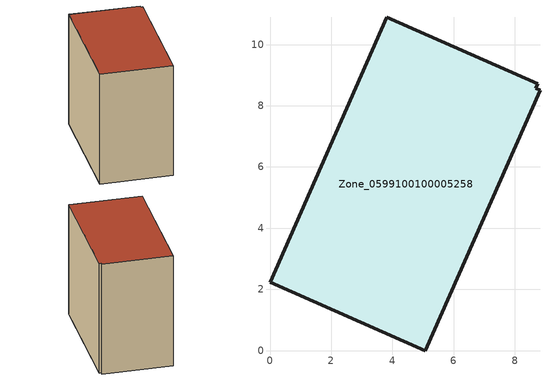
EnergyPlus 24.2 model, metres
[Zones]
Zone_0599100100005258
 floor ground (C_G): 0,2.23 3.81,10.89 8.75,8.71 8.68,8.56 8.82,8.5 5.07,0 z0
 wall outside (C_F): 0,2.23 5.07,0 8.82,8.5 8.68,8.56 8.75,8.71 3.81,10.89 0,2.23 z0:9.16
 roof outside (C_R): 3.81,10.89 0,2.23 5.07,0 8.82,8.5 8.68,8.56 8.75,8.71 z9.16
[BUILDING]
Pand.0599100100005258: North Axis=0; Terrain=City; Loads Convergence Tolerance Value=0.04; Temperature Convergence Tolerance Value=0.4; Solar Distribution=FullExterior; Maximum Number of Warmup Days=25; Minimum Number of Warmup Days=1
[Site:Location]
Rotterdam.The.Hague.AP_ZH_NLD Design_Conditions: Latitude=51.96; Longitude=4.45; Time Zone=1; Elevation=-4.5
[SITE:GROUNDTEMPERATURE:BUILDINGSURFACE]
18, 18, 18, 18, 18, 18, 18, 18, 18, 18, 18, 18
[MATERIAL] Thermal Absorptance=0.9; Solar Absorptance=0.7; Visible Absorptance=0.7
Name | Roughness | Thickness | Conductivity | Density | Specific Heat
G.TC.2015-2018 | MediumSmooth | 0.15 | 0.0428571 | 540 | 1210
F.TC.2015-2018 | Rough | 0.3 | 0.0666667 | 1920 | 840
R.TC.2015-2018 | MediumRough | 0.2 | 0.0333333 | 1500 | 1000
[CONSTRUCTION]
C_G: G.TC.2015-2018
C_F: F.TC.2015-2018
C_R: R.TC.2015-2018
[ZONE]
Zone_0599100100005258: Type=1; Multiplier=1; Ceiling Height=Autocalculate; Volume=Autocalculate; Floor Area=autocalculate; Part of Total Floor Area=Yes
[ZONEINFILTRATION:DESIGNFLOWRATE]
Infil_Zone_0599100100005258: Zone or ZoneList or Space or SpaceList=Zone_0599100100005258; Schedule=AlwaysOn; Design Flow Rate Calculation Method=Flow/Area; Flow Rate per Floor Area=0.0015; Constant Term Coefficient=1; Temperature Term Coefficient=0; Velocity Term Coefficient=0; Velocity Squared Term Coefficient=0
[HVACTEMPLATE:ZONE:IDEALLOADSAIRSYSTEM]
Zone_0599100100005258: Maximum Heating Supply Air Temperature=50; Minimum Cooling Supply Air Temperature=13; Maximum Heating Supply Air Humidity Ratio=0.0156; Minimum Cooling Supply Air Humidity Ratio=0.0077; Heating Limit=NoLimit; Cooling Limit=NoLimit; Dehumidification Control Type=ConstantSensibleHeatRatio; Cooling Sensible Heat Ratio=0.7; Dehumidification Setpoint=60; Humidification Control Type=None; Humidification Setpoint=30; Outdoor Air Method=None; Outdoor Air Flow Rate per Person=0.00944; Outdoor Air Flow Rate per Zone Floor Area=0; Outdoor Air Flow Rate per Zone=0; Demand Controlled Ventilation Type=None; Outdoor Air Economizer Type=NoEconomizer; Heat Recovery Type=None; Sensible Heat Recovery Effectiveness=0.7; Latent Heat Recovery Effectiveness=0.65
[ZONECONTROL:THERMOSTAT]
ThermostatControl_Zone_0599100100005258: Zone or ZoneList=Zone_0599100100005258; Control Type Schedule=DualSetpointControlType; Control 1=Thermostat_Zone_0599100100005258; Temperature Difference Between Cutout And Setpoint=0
[THERMOSTATSETPOINT:DUALSETPOINT]
Thermostat_Zone_0599100100005258: Heating Setpoint Temperature Schedule=HeatingSetpoint_Zone_0599100100005258; Cooling Setpoint Temperature Schedule=CoolingSetpoint_Zone_0599100100005258
[SCHEDULE:COMPACT]
HeatingSetpoint_Zone_0599100100005258: Through: 12/31, For: AllDays, Until: 24:00, 21
CoolingSetpoint_Zone_0599100100005258: Through: 12/31, For: AllDays, Until: 24:00, 24
DualSetpointControlType: Through: 12/31, For: AllDays, Until: 24:00, 4
AlwaysOn: Through: 12/31, For: AllDays, Until: 24:00, 1
